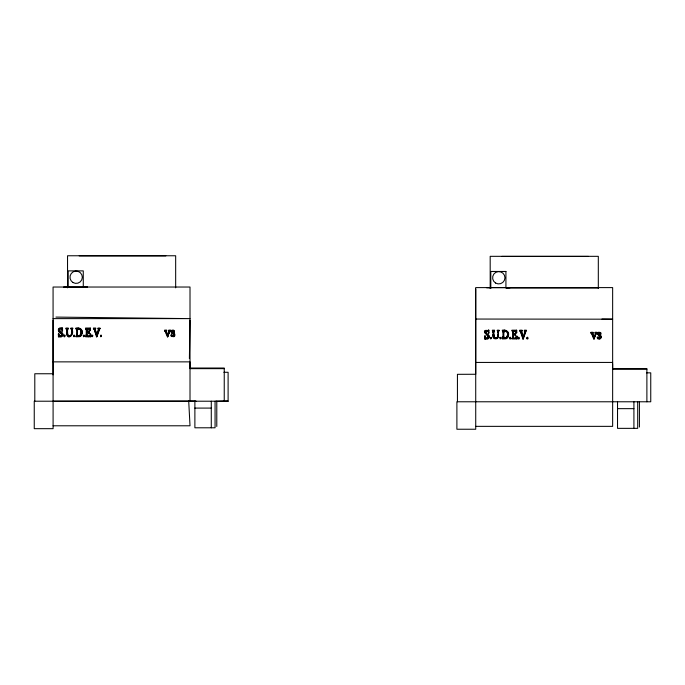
<?xml version="1.0" encoding="UTF-8"?>
<svg xmlns="http://www.w3.org/2000/svg" width="685" height="685" viewBox="0 0 685 685"><rect width="100%" height="100%" fill="white"/><g stroke="black" fill="none" stroke-linecap="round" stroke-linejoin="round"><path stroke-width="1.03" d="M475.707 289.164L475.707 374.267L457.434 374.318L457.434 401.778M72.062 329.853C74.802 334.742 67.224 340.933 66.753 333.561M72.045 333.15L72.079 329.023L72.738 328.423M498.397 335.299L498.415 332.011M71.565 333.21L71.591 329.339M497.918 335.359L497.952 331.497M189.394 358.563L190.01 320.186M53.07 320.186L53.079 374.841M76.626 334.374L76.557 336.027L75.958 336.403M77.491 329.023L77.474 335.41M77.474 330.444C77.122 327.473 81.72 329.819 81.215 331.865M86.259 334.374L86.19 336.027L85.591 336.403M498.415 332.602L498.483 330.949L499.1 330.572M502.987 336.532L502.31 338.938L505.958 338.801A3.16 3.074 0 0 0 506.883 338.39A3.545 3.459 0 0 0 507.902 337.345L508.544 334.819M503.826 332.602L503.852 331.18M512.611 336.532L512.543 338.176L511.943 338.553M90.24 334.768L89.529 335.624L87.072 335.761L87.072 336.352C90.942 338.347 90.694 330.401 90.6 336.789L85.591 336.789L86.241 335.213M90.6 336.789L90.66 333.92M516.687 336.078L516.122 338.236L513.433 338.51L513.433 337.919C516.875 339.495 517.346 333.09 516.961 338.938L511.943 338.938L512.594 337.371M516.961 338.938L517.012 336.078M66.685 330.444L66.728 328.5L66.025 328.535L68.2 328.629M493.046 332.602L492.378 330.187L494.561 330.187L493.902 332.088M77.474 334.819L77.448 336.318L78.484 336.344A2.303 2.243 0 0 0 79.931 335.864L81.172 333.655L80.821 329.947M87.072 336.352L87.106 334.854M189.796 368.247L190.01 361.868L53.096 361.868M503.826 336.977L503.8 338.476L504.836 338.493A2.303 2.243 0 0 0 506.283 338.022L507.268 336.703L507.619 334.237M513.433 338.51L513.459 337.011M71.591 329.93L71.625 328.5L70.932 328.552L72.738 328.629M76.626 329.93L76.66 328.5L75.958 328.552L79.888 328.868L81.618 330.221L82.149 331.763M86.284 328.5L86.284 329.091L85.591 329.142L85.591 328.038L90.257 328.038L90.257 328.629L85.591 328.629L86.284 328.5L86.259 334.965M86.259 329.93L86.284 329.091M497.952 332.088L497.293 330.187L499.1 330.187L498.432 331.771M502.987 332.088L502.31 330.187C505.718 329.185 509.503 331.634 508.544 335.41M512.611 332.088L511.943 330.187L516.618 330.187C517.295 336.789 515.942 328.363 513.502 331.78M87.106 330.444L87.141 329.04M513.459 332.602L513.502 331.189M82.217 332.131L81.549 335.188A3.545 3.459 0 0 1 80.522 336.241A3.16 3.074 0 0 1 79.606 336.652L75.958 336.789L76.609 335.213M498.397 334.708C499.93 340.454 491.017 340.162 493.046 334.374M71.523 333.886L71.565 332.619M497.884 336.044L497.918 334.768M600.308 336.729C600.291 338.912 597.988 337.285 597.183 337.748C597.38 340.291 602.509 338.929 600.942 336.515A1.832 1.781 0 0 0 600.171 335.941L599.426 335.761C603.288 334.605 598.245 330.864 597.303 334.075C598.425 335.607 597.62 330.846 599.777 332.799M62.07 334.434L61.213 335.796L59.938 335.761A1.738 1.695 0 0 1 59.107 335.051L58.824 334.28M67.541 329.93L68.2 328.038L66.025 328.038L66.025 329.125L66.728 329.091L66.728 328.5M493.928 331.138L493.902 335.025M81.267 332.079L79.931 335.273A2.303 2.243 0 0 1 78.484 335.753L77.448 335.727M62.909 334.169L62.309 335.77L61.29 336.309M82.191 332.662L81.549 334.597A3.545 3.459 0 0 1 80.522 335.65A3.16 3.074 0 0 1 79.606 336.061L79.083 336.164M71.523 333.295C72.422 337.08 66.539 337.191 67.575 333.227M72.002 333.364L71.411 335.325L70.067 336.318M497.884 335.453C498.783 339.229 492.892 339.34 493.936 335.376M498.355 335.522L496.967 338.27M174.418 331.9C175.557 328.92 169.383 330.161 171.515 331.617C171.926 328.295 175.608 332.739 172.081 332.747L172.081 333.843L173.776 334.443L173.862 335.838L171.901 336.446L171.233 334.605L171.01 335.616M72.079 329.613L72.738 328.038L70.932 328.038L70.932 329.142L71.625 329.091L71.625 328.5M503.852 331.771C504.896 330.093 507.782 332.319 507.568 334.023M508.467 335.333L507.902 336.755A3.545 3.459 0 0 1 507.277 337.5M58.448 330.024L59.201 328.766L60.819 328.475L62.07 329.031L62.035 327.944L62.532 327.944L62.532 331.095L61.444 329.262L59.929 329.005C57.42 331.429 62.301 332.139 62.84 334.126M484.809 332.182L485.562 330.923L487.172 330.632L488.431 331.189L488.388 330.093L488.885 330.093L488.885 333.252L487.797 331.42L486.281 331.155C483.584 333.878 489.527 334.263 489.261 336.909L488.217 338.253M171.524 336.035C168.895 334.905 176.148 339.178 174.589 334.366A1.832 1.781 0 0 0 173.81 333.783L173.074 333.604L173.725 332.627M599.795 335.496C601.644 343.57 595.71 333.878 597.628 338.005M597.877 338.193L597.877 337.482M87.141 329.631L88.673 329.031L89.898 329.862M98.786 328.5L96.919 335.248L98.786 328.5L98.032 328.552L100.01 328.629M507.534 335.222L506.283 337.431A2.303 2.243 0 0 1 504.836 337.902L503.8 337.885M71.428 333.903C71.36 336.138 67.849 336.352 67.687 334.04M497.781 336.052C497.721 338.287 494.202 338.51 494.048 336.189M95.703 328.629L93.451 328.629L93.991 328.526C98.203 341.781 95.181 336.566 100.01 328.423M96.885 336.9L100.01 328.038L98.032 328.038L98.032 329.142L98.786 329.091M523.246 339.058L526.363 330.187L524.393 330.187L524.393 331.292L525.138 331.249C523.554 342.414 520.96 334.229 522.056 330.187L519.804 330.187L519.804 331.292L520.352 331.266L522.972 339.058L525.489 331.18M167.791 335.684L166.121 331.557L166.695 330.119L164.665 330.119L164.665 331.206L165.153 331.189C169.135 341.609 166.369 334.888 170.574 331.112L170.574 330.119L168.793 330.119L168.793 331.206L169.469 331.172L167.791 335.684L169.221 331.095M594.143 337.833L592.482 333.706L593.047 332.276L591.018 332.276L591.018 333.355L591.506 333.338C595.496 343.767 592.731 337.046 596.926 333.27L596.926 332.276L595.154 332.276L595.154 333.355L595.83 333.321L594.143 337.833L595.573 333.244M167.765 336.892L169.615 331.24L170.574 330.401M594.118 339.049L595.967 333.389M173.074 333.604C175.882 333.081 173.87 329.545 171.764 330.898C169.803 331.977 172.389 333.158 171.593 330.932M598.091 333.432C594.674 331.891 604.872 331.54 599.426 335.051L600.171 335.23A1.832 1.781 0 0 1 600.942 335.804L601.139 337.183L600.557 337.962M510.599 338.322C511.275 335.967 508.501 337.791 509.991 339.075C512.08 339.015 509.263 336.446 509.991 338.484M527.775 338.322C528.443 335.967 525.669 337.791 527.159 339.075C529.248 339.015 526.431 336.446 527.159 338.484M59.287 329.142L59.929 328.415L61.444 328.68M171.593 331.643C173.348 329.314 174.778 333.963 172.081 333.458M68.2 328.423L67.567 328.988L67.541 332.867M518.853 338.484C520.112 336.498 517.047 337.08 518.237 338.912C520.112 339.811 518.476 336.189 518.237 338.322M525.703 330.846L526.363 330.572M77.653 328.62L78.878 328.517M521.576 330.761L522.047 330.59M87.337 328.629L89.23 328.517M596.335 332.756L596.926 332.559M173.742 336.044L174.778 335.033L174.589 333.655A1.832 1.781 0 0 0 173.81 333.073L173.074 332.893M95.695 328.432L95.069 329.023L96.936 334.657M502.31 338.553L502.961 337.962L502.987 331.497M166.686 330.41L166.121 330.846L167.808 334.974M592.79 332.602L593.039 333.27M497.293 330.701L497.978 330.658M524.393 330.701L525.138 330.658L523.289 336.806L521.431 331.18M168.793 330.495L169.469 330.461M492.378 330.692L493.08 330.658M595.154 332.653L595.83 332.619M87.106 332.773C89.941 331.728 88.913 336.969 89.29 330.727L89.29 331.317M513.459 334.931C516.302 333.878 515.266 339.126 515.642 332.884L515.642 333.475M172.081 333.133C175.189 332.396 173.716 337.731 171.524 335.333M519.804 330.701L520.352 330.675M598.433 335.29L599.212 335.299M164.665 330.495L165.153 330.478M591.018 332.653L591.506 332.636M514.195 330.624L515.582 330.667M216.623 401.53L228.105 401.213L228.105 372.28L223.875 372.28M82.217 332.713C82.936 329.048 79.04 327.207 75.958 328.038L75.958 329.142L76.66 329.091L76.66 328.5M502.31 330.778C505.11 330.11 508.955 331.42 508.57 334.871M215.878 401.239L228.105 401.213L34.25 401.213L34.25 428.673L53.096 428.673L53.07 287.032L190.01 287.032L190.01 401.213M79.212 255.847L165.856 255.847M501.857 256.413L588.501 256.413M490.811 271.525L505.924 271.525M68.954 287.186L63.773 287.058L87.586 287.058L83.45 287.186M491.59 287.76L486.418 287.623L510.231 287.623L506.087 287.76M506.087 288L598.313 288M53.07 318.619L190.01 318.619L55.939 317.095M62.035 328.535L62.532 328.535M61.881 329.288L62.532 330.504M89.992 330.667L89.898 329.271M488.885 330.684L488.431 331.189M164.665 330.829L166.695 330.829M168.793 330.829L170.574 330.829M492.378 330.778L494.561 330.778M497.293 330.778L499.1 330.778M511.943 330.778L516.618 330.778L516.618 330.187M519.804 330.778L522.056 330.778M524.393 330.778L526.363 330.778M516.147 331.138L516.67 332.816M486.067 338.381L485.263 337.945L486.067 338.972A2.92 2.843 0 0 0 487.651 339.058C493.388 336.027 483.559 333.561 486.281 330.572L487.797 330.829L488.885 332.662M591.018 332.987L593.047 332.987M595.154 332.987L596.926 332.987M88.767 332.328L89.29 333.175M58.764 333.809L58.388 334.4L58.764 333.809L59.107 335.641A1.738 1.695 0 0 0 59.938 336.352L61.838 335.881L61.581 333.252M90.66 334.511L90.326 333.92M515.24 334.674L515.642 335.333M598.433 335.616C601.73 335.95 598.699 331.172 598.091 334.143M485.126 335.958L484.74 336.549L485.126 335.958L485.468 337.799A1.738 1.695 0 0 0 486.29 338.501C493.508 338.638 477.376 328.766 488.431 330.598L488.388 330.093M165.282 330.983L167.765 336.181M58.953 336.284L58.448 336.284L58.953 336.874L58.901 335.787L58.953 336.874M94.41 330.11L96.885 336.309M594.143 337.123L592.602 333.484M591.635 333.141L594.118 338.339M485.305 338.441L484.8 339.032L485.305 339.032L485.263 337.945M520.489 331.369L523.246 338.467M475.707 362.433L612.647 362.433M190.01 368.033L224.243 368.033L224.243 401.213M190.01 368.65L224.243 368.65M612.647 368.607L646.888 368.607L646.888 401.778M612.647 369.215L646.888 369.215M646.52 372.845L650.75 372.845L650.75 401.778L456.895 401.778L456.895 429.238L475.733 429.238L475.707 287.606L612.647 287.606L612.647 426.353L475.707 426.353M53.096 373.753L34.798 373.753L34.798 401.213M53.096 401.213L190.036 401.119M194.882 408.089L211.28 408.089M617.528 408.654L633.916 408.654M53.07 425.787L190.01 425.787L188.718 401.213L196.038 401.222M513.459 333.869L515.283 333.886L515.283 334.477L513.459 334.46M87.106 331.72L88.93 331.728L88.93 332.319L87.106 332.311M601.952 319.073L612.647 319.193L475.707 319.047L475.733 319.647M188.718 401.213L195.953 401.307M171.635 336.052L172.098 336.189M59.278 336.044L59.706 336.232M505.864 330.855L506.403 331.155M486.727 334.58L487.634 335.145M60.374 332.43L61.273 332.987M58.901 336.378L59.706 336.823A2.92 2.843 0 0 0 61.29 336.9C65.555 334.665 60.563 331.626 59.201 329.682M62.07 328.44C60.571 327.028 57.823 328.312 58.405 330.487L59.33 331.78M494.15 338.107L493.106 335.71M80.051 328.997L80.487 329.425M67.515 335.701L66.942 334.605M485.331 333.604L484.766 332.054M62.01 334.563L58.978 332.045L58.405 329.905M600.231 336.849L598.433 336.001L598.433 334.905L599.735 334.503L599.957 333.184M96.919 335.248L95.069 329.613L95.703 328.038L93.451 328.038L93.451 329.142L93.991 328.526M485.177 336.429L485.468 337.208A1.738 1.695 0 0 0 486.29 337.91L488.02 337.662L488.371 336.121M507.422 332.722L507.619 334.828M485.263 338.527L485.305 339.032M515.214 332.884L515.283 334.477M88.862 330.727L88.93 332.319M66.685 332.216L66.753 334.152M493.902 334.434L493.936 335.967M67.541 332.276L67.575 333.818M90.257 328.038L90.309 330.667M484.74 335.958L484.8 339.032M58.388 333.809L58.448 336.874M612.647 363.718L612.655 368.992M190.01 363.144L190.01 368.419M639.422 401.778L639.422 427.046M637.701 401.778L637.701 428.356L617.528 428.356L617.528 401.778M633.916 401.778L633.916 428.356M598.313 288.419L598.313 256.327L490.186 256.327L490.186 288.419M597.945 333.081L597.988 334.391M593.878 338.339L593.878 339.049M522.972 338.467L522.972 339.058M516.344 332.234L516.344 332.816M515.326 335.333L515.326 335.924M513.459 332.011L513.459 337.602M512.611 331.497L512.611 337.123M505.924 287.726L505.924 271.448L490.811 271.448L490.811 287.726M504.605 330.179L504.605 330.769M503.826 332.011L503.826 337.568M493.046 332.011L493.046 334.965M488.533 332.662L488.533 333.252M216.785 401.213L216.785 426.481M215.064 401.213L215.064 427.791L194.882 427.791L194.882 401.213M211.28 401.213L211.28 427.791M175.668 287.854L175.668 255.762L67.541 255.762L67.541 287.854M171.73 331.283L171.635 332.242M167.517 336.181L167.517 336.892M96.619 336.309L96.619 336.9M88.964 333.175L88.964 333.766M87.106 329.853L87.106 335.444M83.279 287.161L83.279 270.883L68.166 270.883L68.166 287.161M78.253 328.021L78.253 328.612M76.626 329.339L76.626 334.965M67.849 328.483L67.849 329.074M66.685 329.853L66.685 332.807M62.181 330.504L62.181 331.095M62.035 327.944L62.07 329.031M506.438 338.039A3.16 3.074 0 0 1 505.958 338.21M63.996 335.933C64.073 338.621 66.299 334.897 64.313 334.931C63.183 337.482 66.222 335.025 63.996 335.933M73.697 335.342C73.501 339.289 76.121 333.98 73.697 335.342M83.322 335.342C83.125 339.289 85.753 333.98 83.322 335.342M91.756 335.342C91.567 339.289 94.188 333.98 91.756 335.342M100.498 335.342C100.301 339.289 102.921 333.98 100.498 335.342M490.357 337.5C490.16 341.447 492.78 336.138 490.357 337.5M500.05 337.5C499.853 341.447 502.482 336.138 500.05 337.5M73.817 335.693C73.826 337.5 75.555 334.914 73.817 335.693M83.45 335.693C83.45 337.5 85.18 334.914 83.45 335.693M91.884 335.693C91.884 337.5 93.614 334.914 91.884 335.693M100.618 335.693C100.626 337.5 102.356 334.914 100.618 335.693M490.477 337.842C490.486 339.649 492.215 337.063 490.477 337.842M500.178 337.842C500.178 339.649 501.908 337.063 500.178 337.842M72.97 282.528A6.174 6.174 0 0 0 82.32 277.348A6.174 6.174 0 0 0 73.158 271.842A6.174 6.174 0 0 0 72.97 282.528M495.606 283.042A6.174 6.174 0 0 0 504.956 277.862A6.174 6.174 0 0 0 495.794 272.356A6.174 6.174 0 0 0 495.606 283.042"/></g></svg>
